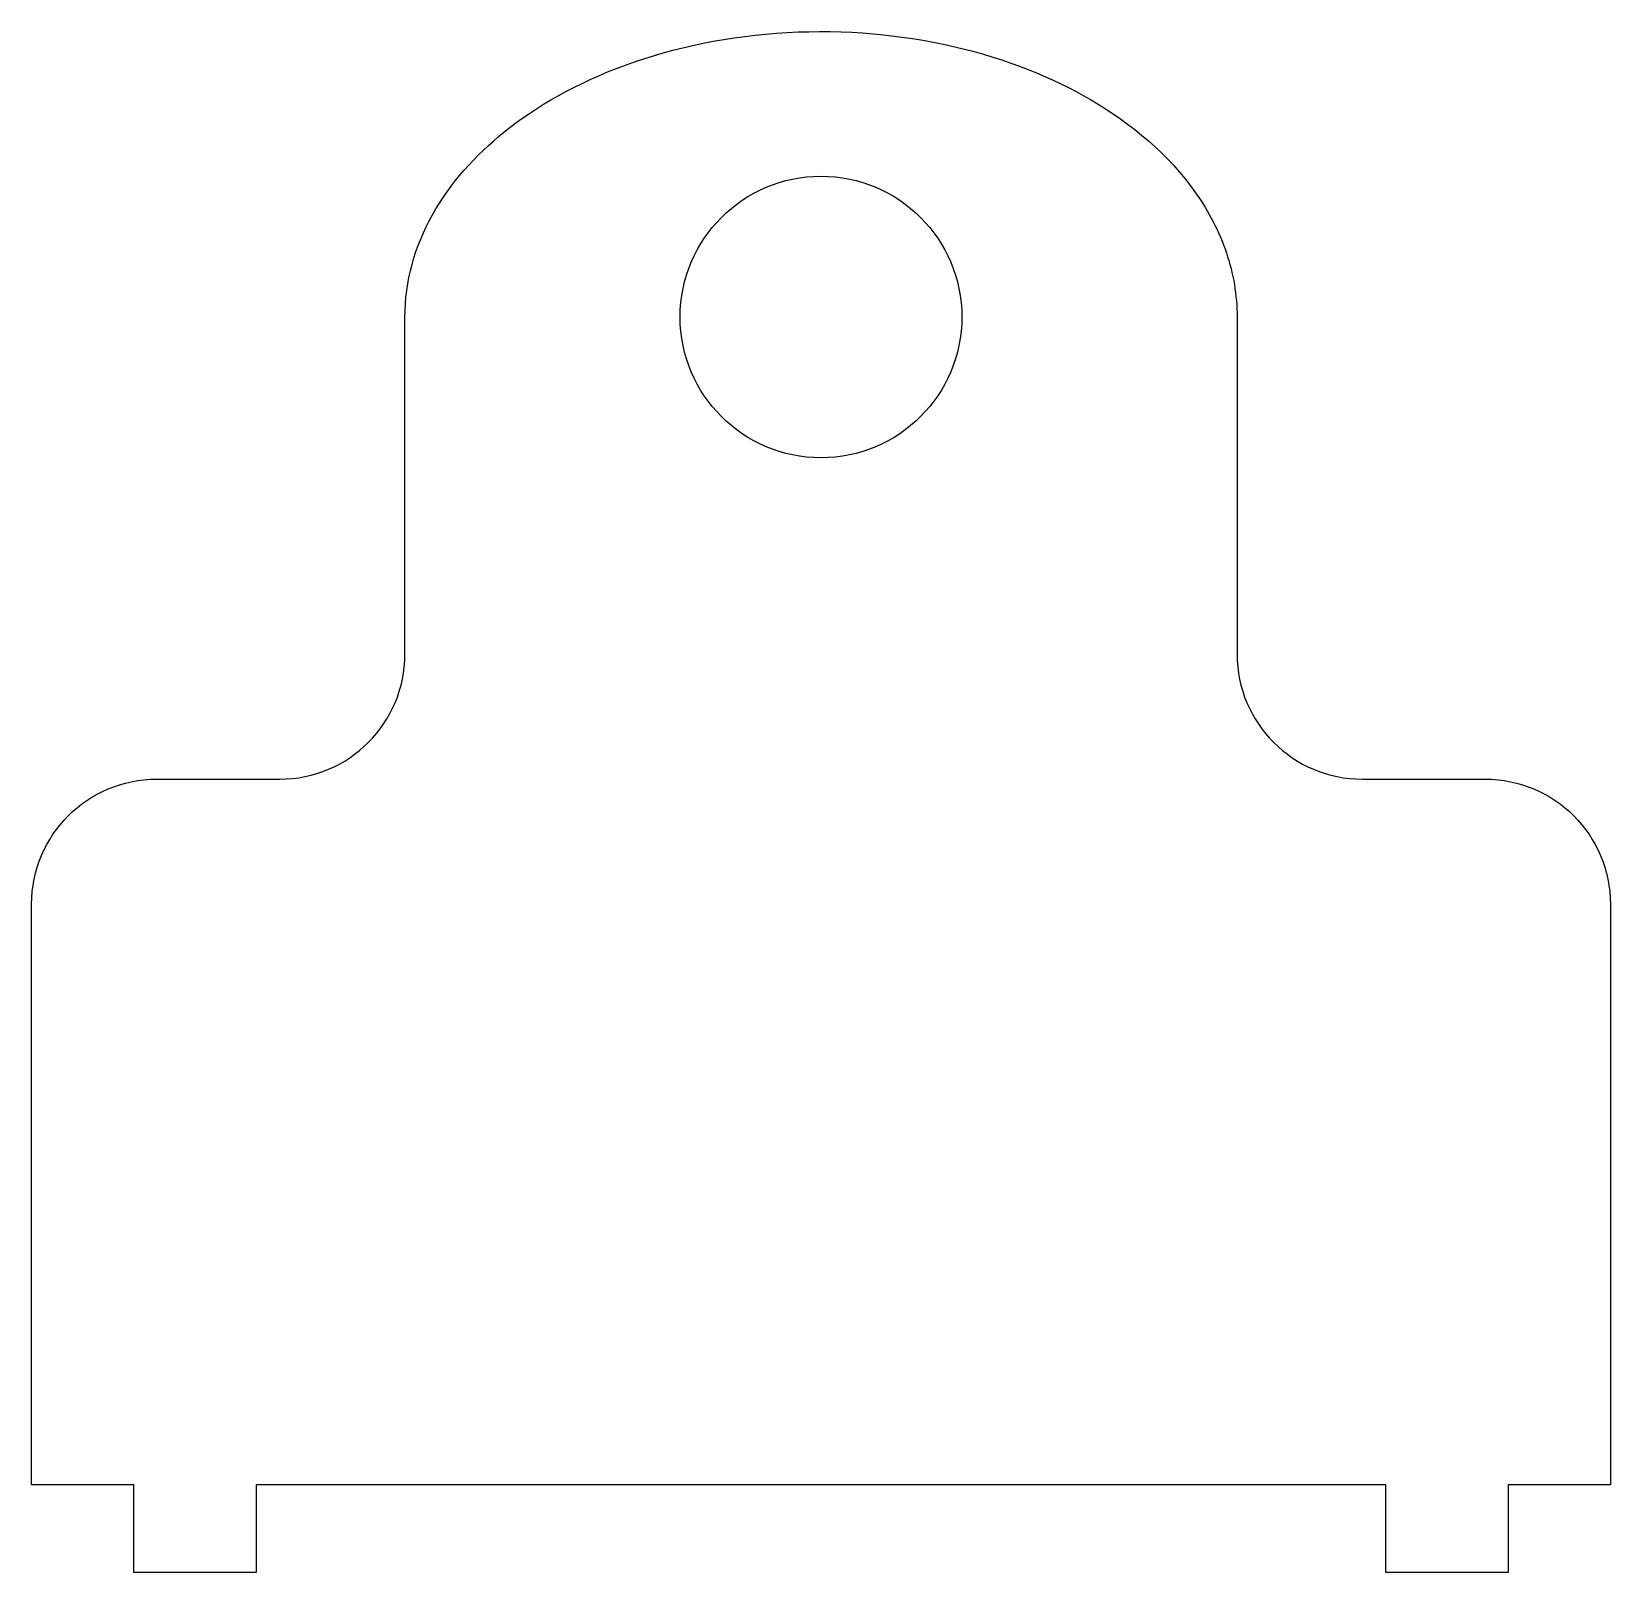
# Model space of a CAD drawing. Extents: x 0 to 25.3, y -25.6 to -0.9.
import ezdxf

# ---------------------------------------------------------------- set-up
doc = ezdxf.new("R2010")
doc.units = 0
doc.layers.add('DEFAULT', color=18, linetype='CONTINUOUS')

msp = doc.modelspace()

# ---------------------------------------------------------------- linework, layer by layer
at = {"layer": 'DEFAULT'}
for p, q in [((2.033, -12.896), (3.997, -12.896)), ((21.289, -12.896), (23.253, -12.896))]:
    msp.add_line(p, q, dxfattribs=at)
for points in [[(5.997, -10.896), (5.997, -5.51), (5.999, -5.404), (6.004, -5.298), (6.013, -5.192), (6.025, -5.086), (6.042, -4.981), (6.061, -4.877), (6.084, -4.773), (6.11, -4.67), (6.14, -4.567), (6.173, -4.465), (6.21, -4.365), (6.249, -4.265), (6.292, -4.166), (6.337, -4.068), (6.386, -3.972), (6.437, -3.877), (6.491, -3.783), (6.548, -3.69), (6.608, -3.599), (6.67, -3.509), (6.735, -3.421), (6.801, -3.334), (6.871, -3.249), (6.942, -3.165), (7.015, -3.083), (7.091, -3.003), (7.168, -2.924), (7.247, -2.847), (7.327, -2.772), (7.41, -2.698), (7.493, -2.626), (7.578, -2.556), (7.675, -2.479), (7.775, -2.404), (7.879, -2.329), (7.986, -2.255), (8.096, -2.183), (8.209, -2.111), (8.326, -2.041), (8.446, -1.973), (8.569, -1.905), (8.696, -1.84), (8.826, -1.776), (8.958, -1.713), (9.094, -1.653), (9.233, -1.594), (9.374, -1.538), (9.518, -1.484), (9.665, -1.431), (9.815, -1.382), (9.967, -1.334), (10.121, -1.289), (10.278, -1.247), (10.436, -1.207), (10.597, -1.17), (10.759, -1.135), (10.923, -1.103), (11.089, -1.074), (11.256, -1.048), (11.424, -1.025), (11.593, -1.005), (11.763, -0.988), (11.934, -0.974), (12.105, -0.963), (12.277, -0.955), (12.449, -0.95), (12.62, -0.948), (12.792, -0.949), (12.964, -0.953), (13.134, -0.96), (13.305, -0.971), (13.474, -0.984), (13.642, -1), (13.81, -1.019), (13.975, -1.041), (14.14, -1.065), (14.303, -1.093), (14.464, -1.123), (14.623, -1.155), (14.78, -1.19), (14.936, -1.228), (15.089, -1.268), (15.239, -1.31), (15.387, -1.355), (15.533, -1.402), (15.676, -1.451), (15.816, -1.501), (15.953, -1.554), (16.088, -1.609), (16.22, -1.665), (16.349, -1.723), (16.474, -1.782), (16.597, -1.843), (16.717, -1.905), (16.833, -1.969), (16.947, -2.034), (17.069, -2.107), (17.19, -2.183), (17.309, -2.261), (17.426, -2.343), (17.541, -2.427), (17.654, -2.514), (17.765, -2.603), (17.873, -2.695), (17.979, -2.79), (18.082, -2.888), (18.181, -2.988), (18.277, -3.09), (18.37, -3.195), (18.459, -3.303), (18.545, -3.412), (18.626, -3.524), (18.704, -3.638), (18.777, -3.754), (18.812, -3.812), (18.846, -3.871), (18.878, -3.931), (18.91, -3.991), (18.94, -4.051), (18.969, -4.112), (18.997, -4.173), (19.024, -4.234), (19.049, -4.296), (19.074, -4.358), (19.097, -4.42), (19.119, -4.483), (19.139, -4.546), (19.158, -4.609), (19.176, -4.673), (19.193, -4.736), (19.208, -4.8), (19.222, -4.864), (19.235, -4.928), (19.246, -4.993), (19.256, -5.057), (19.265, -5.122), (19.272, -5.186), (19.278, -5.251), (19.283, -5.316), (19.287, -5.381), (19.289, -5.445), (19.289, -5.51), (19.289, -10.896)], [(25.253, -14.896), (25.253, -24.175), (23.618, -24.175), (23.618, -25.575), (21.668, -25.575), (21.668, -24.175), (3.618, -24.175), (3.618, -25.575), (1.668, -25.575), (1.668, -24.175), (0.033, -24.175), (0.033, -14.896)]]:
    msp.add_lwpolyline(points, dxfattribs=at)
msp.add_circle((12.643, -5.51), 2.25, dxfattribs=at)
for centre, start, end in [((3.997, -10.896), 270, 0), ((21.289, -10.896), 180, 270)]:
    msp.add_arc(centre, 2, start, end, dxfattribs=at)
at = {"layer": 'DEFAULT', "extrusion": (0, 0, -1)}
for centre, start, end in [((-2.033, -14.896), 360, 90), ((-23.253, -14.896), 90, 180)]:
    msp.add_arc(centre, 2, start, end, dxfattribs=at)

doc.saveas('drawing.dxf')
